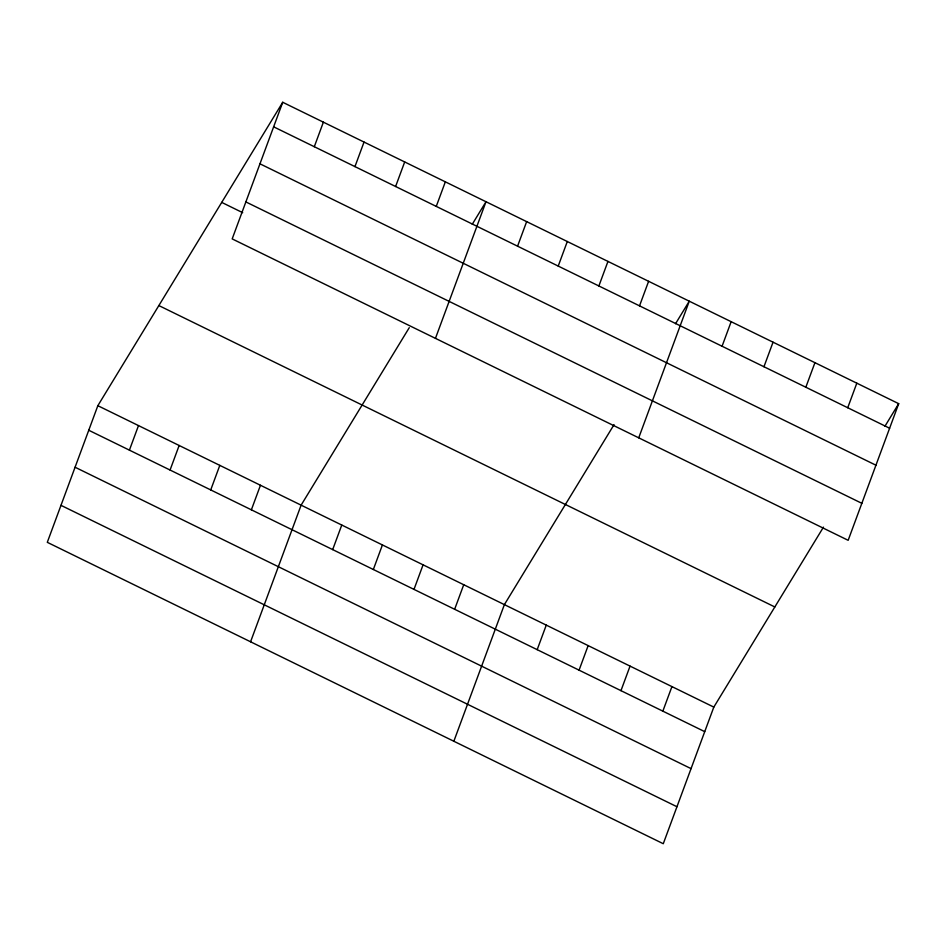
<?xml version="1.0" encoding="UTF-8"?>
<svg xmlns="http://www.w3.org/2000/svg" width="946" height="946" viewBox="0 0 946 946"><rect width="100%" height="100%" fill="white"/><g stroke="black" fill="none" stroke-linecap="round" stroke-linejoin="round"><path stroke-width="1.42" d="M282.724 102.274L232.184 238.9L848.16 540.308L898.7 403.67L282.724 102.274L97.84 405.692L47.3 542.33L663.276 843.726L713.816 707.1L823.469 527.135M129.413 450.142L138.494 425.594M170.067 470.032L179.149 445.483M314.297 146.725L323.378 122.164M210.721 489.933L219.803 465.373M354.951 166.614L364.033 142.054M251.376 509.823L260.457 485.263M395.605 186.504L404.687 161.955M250.572 641.79L301.112 505.164L409.275 327.659M436.26 206.394L445.341 181.845M332.685 549.602L341.766 525.054M435.456 338.361L485.996 201.735L472.267 224.261M373.339 569.504L382.421 544.943M517.568 246.185L526.65 221.624M413.993 589.393L423.075 564.833M558.223 266.074L567.304 241.514M454.648 609.283L463.729 584.723M598.877 285.964L607.959 261.415M453.844 741.25L504.384 604.624L614.037 424.659M639.531 305.854L648.613 281.305M537.186 649.666L546.268 625.117M638.727 437.832L689.267 301.195L675.539 323.721M579.07 670.17L588.152 645.61M722.07 346.248L731.152 321.687M620.966 690.663L630.048 666.102M763.954 366.741L773.036 342.192M662.85 711.156L671.932 686.607M805.838 387.233L814.932 362.685M847.734 407.738L856.816 383.177M884.971 426.197L898.7 403.67M273.642 126.823L889.618 428.231M259.961 163.812L875.937 465.207M245.865 201.924L861.841 503.319M221.719 202.397L242.696 212.673M158.857 305.57L774.833 606.965M97.84 405.692L713.816 707.1M88.758 430.253L704.735 731.648M75.077 467.241L691.053 768.637M60.982 505.341L676.958 806.737"/></g></svg>
